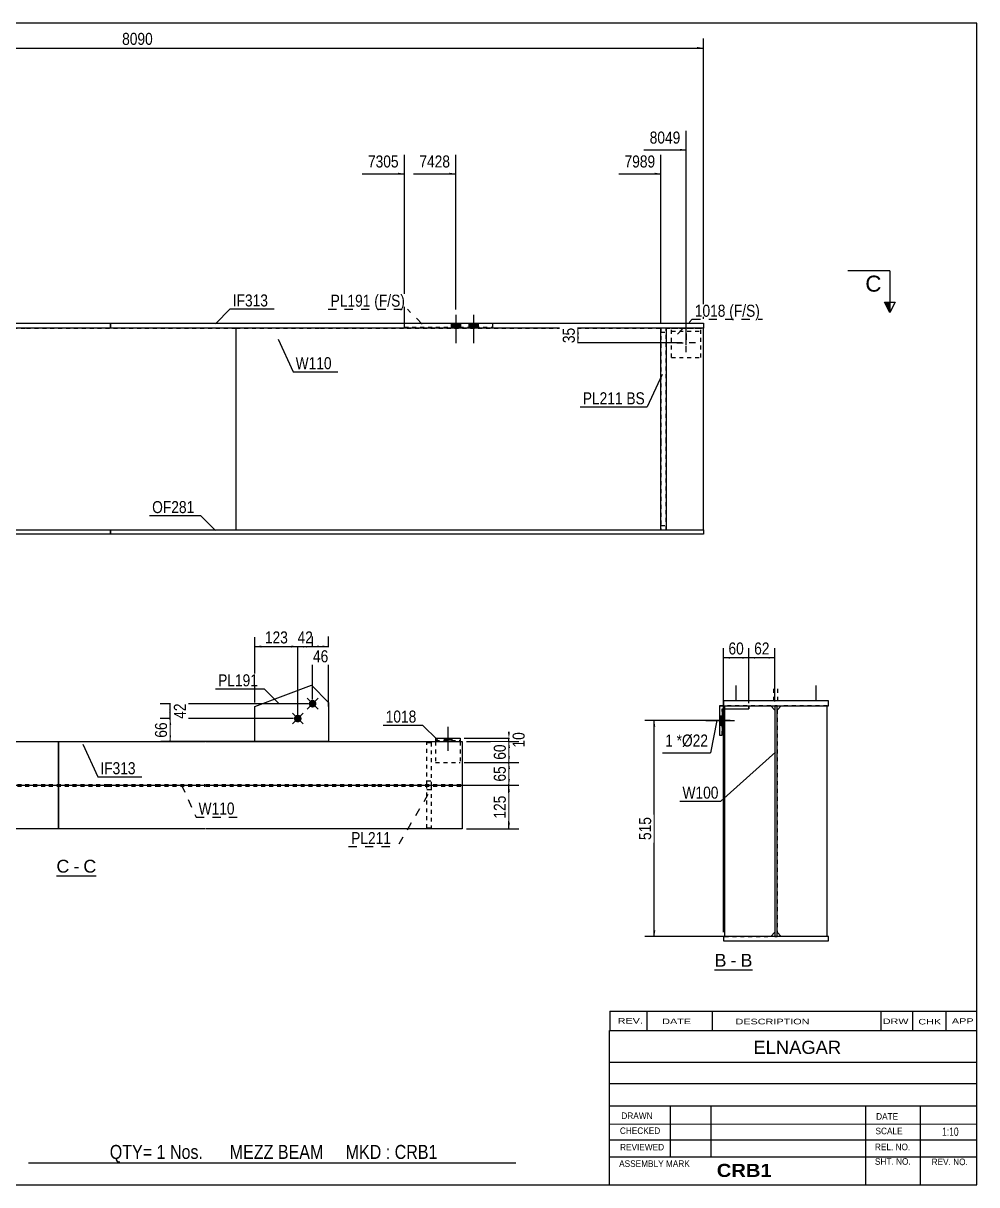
# Model space of a CAD drawing. Header units: millimetres. Extents: x 2 to 405, y 5 to 282.
# Drawn here: x 177.6 to 405, y 5 to 282 of the extents above; entities that cross this region are included whole.
import ezdxf

# ---------------------------------------------------------------- set-up
doc = ezdxf.new("R2010")
doc.units = ezdxf.units.MM
doc.linetypes.add('DXK_LINE_DOT1', pattern=[1.8814, 0.9407, -0.9407])
doc.linetypes.add('DXK_LINE_DOT2', pattern=[3.9198, 1.9599, -1.9599])
doc.styles.add('Arial', font='ARIAL.TTF', dxfattribs={"height": 0.2})
doc.styles.add('Arial Bold', font='ARIALBD.TTF', dxfattribs={"height": 0.2})
doc.styles.add('Arial Narrow', font='ARIALN.TTF', dxfattribs={"height": 0.2})

# ---------------------------------------------------------------- blocks, each defined once
blk = doc.blocks.new('Unknown-627315813-1210')
at = {"color": 5, "linetype": 'Continuous'}
for p, q in [((405, 282), (5, 282)), ((5, 282), (5, 5)), ((405, 5), (405, 282)), ((5, 5), (405, 5))]:
    blk.add_line(p, q, dxfattribs=at)
at = {"color": 174, "linetype": 'Continuous', "style": 'Arial'}
blk.add_text('Tekla structures', height=1.9102, rotation=90, dxfattribs=at).set_placement((4.5, 5.5))
blk = doc.blocks.new('Unknown-627315813-12 - 1727')
at = {"color": 7, "linetype": 'Continuous'}
blk.add_line((185.51, 78.69), (195.02, 78.69), dxfattribs=at)
at = {"color": 0, "linetype": 'Continuous'}
blk.add_wipeout([(188.59, 79.44), (188.59, 82.64), (185.51, 82.64), (185.51, 79.44)], dxfattribs=at)
blk.add_wipeout([(190.97, 79.44), (190.97, 82.64), (189.55, 82.64), (189.55, 79.44)], dxfattribs=at)
at = {"color": 96, "linetype": 'Continuous', "style": 'Arial'}
blk.add_text('C', height=3.06, dxfattribs=at).set_placement((185.51, 79.44))
at = {"color": 0, "linetype": 'Continuous'}
blk.add_wipeout([(195.02, 79.44), (195.02, 82.64), (191.93, 82.64), (191.93, 79.44)], dxfattribs=at)
at = {"color": 96, "linetype": 'Continuous', "style": 'Arial'}
for s, p in [('-', (189.55, 79.44)), ('C', (191.93, 79.44))]:
    blk.add_text(s, height=3.06, dxfattribs=at).set_placement(p)
blk = doc.blocks.new('Unknown-627315813-13 - 2035')
at = {"color": 7, "linetype": 'Continuous'}
blk.add_line((342.46, 56.26), (351.49, 56.26), dxfattribs=at)
at = {"color": 0, "linetype": 'Continuous'}
blk.add_wipeout([(345.3, 57.01), (345.3, 60.21), (342.46, 60.21), (342.46, 57.01)], dxfattribs=at)
blk.add_wipeout([(347.69, 57.01), (347.69, 60.21), (346.26, 60.21), (346.26, 57.01)], dxfattribs=at)
at = {"color": 96, "linetype": 'Continuous', "style": 'Arial'}
blk.add_text('B', height=3.06, dxfattribs=at).set_placement((342.46, 57.01))
at = {"color": 0, "linetype": 'Continuous'}
blk.add_wipeout([(351.49, 57.01), (351.49, 60.21), (348.65, 60.21), (348.65, 57.01)], dxfattribs=at)
at = {"color": 96, "linetype": 'Continuous', "style": 'Arial'}
for s, p in [('-', (346.26, 57.01)), ('B', (348.65, 57.01))]:
    blk.add_text(s, height=3.06, dxfattribs=at).set_placement(p)
blk = doc.blocks.new('Part-627315813-1432 - 1231')
at = {"color": 2, "linetype": 'Continuous'}
for p, q in [((69.88, 210.49), (178.3, 210.49)), ((69.88, 209.29), (69.88, 210.49)), ((178.3, 209.29), (69.88, 209.29)), ((178.4, 210.49), (198.4, 210.49)), ((198.4, 209.29), (178.4, 209.29)), ((198.4, 210.49), (198.4, 209.29))]:
    blk.add_line(p, q, dxfattribs=at)
blk = doc.blocks.new('Bolt-627315813-1254 - 1231')
at = {"linetype": 'Continuous'}
for points in [[(279.65, 209.49), (281.85, 209.49), (281.85, 210.49), (279.65, 210.49)], [(283.9, 209.49), (286.1, 209.49), (286.1, 210.49), (283.9, 210.49)]]:
    blk.add_hatch(color=3, dxfattribs=at).paths.add_polyline_path(points)
at = {"color": 3, "linetype": 'Continuous'}
for p, q in [((280.75, 212.49), (280.75, 205.69)), ((285, 212.49), (285, 205.69)), ((279.65, 210.49), (279.65, 209.49)), ((281.85, 210.49), (281.85, 209.49)), ((283.9, 210.49), (283.9, 209.49)), ((286.1, 210.49), (286.1, 209.49))]:
    blk.add_line(p, q, dxfattribs=at)
blk = doc.blocks.new('Part-627315813-1378 - 1231')
at = {"color": 7, "linetype": 'DXK_LINE_DOT1'}
for p, q in [((332.19, 202.29), (332.19, 209.29)), ((332.19, 209.29), (339.19, 209.29)), ((332.19, 208.59), (339.19, 208.59)), ((339.19, 202.29), (339.19, 209.29)), ((332.19, 202.29), (339.19, 202.29))]:
    blk.add_line(p, q, dxfattribs=at)
blk = doc.blocks.new('Bolt-627315813-1257 - 1231')
at = {"color": 3, "linetype": 'Continuous'}
for p, q in [((335.69, 207.99), (335.69, 206.52)), ((333.49, 205.79), (334.96, 205.79)), ((335.69, 203.59), (335.69, 205.06)), ((337.89, 205.79), (336.43, 205.79))]:
    blk.add_line(p, q, dxfattribs=at)
blk = doc.blocks.new('Part-627315813-1275 - 1231')
at = {"color": 2, "linetype": 'Continuous'}
for p, q in [((69.88, 182.29), (69.88, 209.29)), ((228.4, 182.29), (228.4, 209.29)), ((69.88, 161.19), (69.88, 182.19)), ((228.4, 161.19), (228.4, 182.19))]:
    blk.add_line(p, q, dxfattribs=at)
at = {"color": 7, "linetype": 'DXK_LINE_DOT1'}
for p, q in [((69.88, 209.29), (178.3, 209.29)), ((178.4, 209.29), (228.4, 209.29)), ((69.88, 161.19), (178.3, 161.19)), ((178.4, 161.19), (228.4, 161.19))]:
    blk.add_line(p, q, dxfattribs=at)
blk = doc.blocks.new('Part-627315813-1297 - 1231')
at = {"color": 7, "linetype": 'DXK_LINE_DOT1'}
for p, q in [((268.5, 209.49), (268.5, 210.49)), ((268.5, 210.49), (289.59, 210.49)), ((268.5, 209.49), (289.59, 209.49)), ((284.64, 210.49), (284.64, 209.49)), ((289.59, 209.49), (289.59, 210.49))]:
    blk.add_line(p, q, dxfattribs=at)
blk = doc.blocks.new('Part-627315813-1324 - 1231')
at = {"color": 7, "linetype": 'DXK_LINE_DOT1'}
for p, q in [((330.89, 209.29), (329.69, 209.29)), ((329.69, 209.29), (329.69, 182.29)), ((329.69, 208.29), (330.89, 208.29)), ((330.89, 182.29), (330.89, 209.29)), ((329.69, 182.19), (329.69, 161.19)), ((330.89, 161.19), (330.89, 182.19)), ((329.69, 162.19), (330.89, 162.19)), ((329.69, 161.19), (330.89, 161.19))]:
    blk.add_line(p, q, dxfattribs=at)
blk = doc.blocks.new('Part-627315813-1410 - 1231')
at = {"color": 2, "linetype": 'Continuous'}
for p, q in [((198.4, 209.29), (198.4, 210.49)), ((198.4, 210.49), (248.4, 210.49)), ((248.4, 209.29), (198.4, 209.29)), ((248.5, 210.49), (309.59, 210.49)), ((309.59, 209.29), (248.5, 209.29)), ((309.69, 210.49), (339.79, 210.49)), ((339.79, 209.29), (309.69, 209.29)), ((339.79, 210.49), (339.79, 209.29))]:
    blk.add_line(p, q, dxfattribs=at)
blk = doc.blocks.new('Part-627315813-1346 - 1231')
at = {"color": 2, "linetype": 'Continuous'}
for p, q in [((329.69, 182.29), (329.69, 209.29)), ((330.89, 209.29), (330.89, 182.29)), ((329.69, 161.19), (329.69, 182.19)), ((330.89, 182.19), (330.89, 161.19))]:
    blk.add_line(p, q, dxfattribs=at)
blk = doc.blocks.new('Part-627315813-1454 - 1231')
at = {"color": 2, "linetype": 'Continuous'}
for p, q in [((228.4, 182.29), (228.4, 209.29)), ((339.79, 182.29), (339.79, 209.29)), ((228.4, 161.19), (228.4, 182.19)), ((339.79, 161.19), (339.79, 182.19))]:
    blk.add_line(p, q, dxfattribs=at)
at = {"color": 7, "linetype": 'DXK_LINE_DOT1'}
for p, q in [((228.4, 209.29), (248.4, 209.29)), ((248.5, 209.29), (309.59, 209.29)), ((309.69, 209.29), (329.69, 209.29)), ((330.89, 209.29), (339.79, 209.29)), ((228.4, 161.19), (248.4, 161.19)), ((248.5, 161.19), (309.59, 161.19)), ((309.69, 161.19), (329.69, 161.19)), ((330.89, 161.19), (339.79, 161.19))]:
    blk.add_line(p, q, dxfattribs=at)
blk = doc.blocks.new('Part-627315813-1476 - 1231')
at = {"color": 2, "linetype": 'Continuous'}
for p, q in [((198.4, 160.19), (198.4, 161.19)), ((198.4, 161.19), (248.4, 161.19)), ((248.5, 161.19), (309.59, 161.19)), ((309.69, 161.19), (339.79, 161.19)), ((339.79, 161.19), (339.79, 160.19)), ((248.4, 160.19), (198.4, 160.19)), ((309.59, 160.19), (248.5, 160.19)), ((339.79, 160.19), (309.69, 160.19))]:
    blk.add_line(p, q, dxfattribs=at)
blk = doc.blocks.new('Part-627315813-1498 - 1231')
at = {"color": 2, "linetype": 'Continuous'}
for p, q in [((69.88, 160.19), (69.88, 161.19)), ((69.88, 161.19), (178.3, 161.19)), ((178.4, 161.19), (198.4, 161.19)), ((198.4, 161.19), (198.4, 160.19)), ((178.3, 160.19), (69.88, 160.19)), ((198.4, 160.19), (178.4, 160.19))]:
    blk.add_line(p, q, dxfattribs=at)
blk = doc.blocks.new('Bolt-627315813-1731 - 1727')
at = {"linetype": 'Continuous'}
for points in [[(247.25, 119.07, -1), (245.95, 120.37, -1)], [(243.72, 115.53, -1), (242.42, 116.83, -1)]]:
    blk.add_hatch(color=3, dxfattribs=at).paths.add_polyline_path(points)
at = {"color": 3, "linetype": 'Continuous'}
for p, q in [((247.9, 121.01), (245.31, 118.42)), ((245.31, 121.01), (247.9, 118.42)), ((244.36, 117.48), (241.77, 114.89)), ((241.77, 117.48), (244.36, 114.89))]:
    blk.add_line(p, q, dxfattribs=at)
blk = doc.blocks.new('Part-627315813-1743 - 1727')
at = {"color": 7, "linetype": 'DXK_LINE_DOT1'}
for p, q in [((209.42, 100.06), (209.42, 100.48)), ((209.42, 100.48), (221.09, 100.48)), ((209.42, 100.06), (221.09, 100.06)), ((221.19, 100.48), (262.1, 100.48)), ((221.19, 100.06), (262.1, 100.06)), ((262.2, 100.48), (282.28, 100.48)), ((262.2, 100.06), (282.28, 100.06)), ((282.28, 100.06), (282.28, 100.48))]:
    blk.add_line(p, q, dxfattribs=at)
blk = doc.blocks.new('Part-627315813-1748 - 1727')
at = {"color": 2, "linetype": 'Continuous'}
for p, q in [((95.42, 89.85), (95.42, 110.69)), ((95.42, 110.69), (121.72, 110.69)), ((121.82, 110.69), (174.22, 110.69)), ((174.32, 110.69), (185.99, 110.69)), ((185.99, 110.69), (185.99, 89.85)), ((121.72, 89.85), (95.42, 89.85)), ((174.22, 89.85), (121.82, 89.85)), ((185.99, 89.85), (174.32, 89.85))]:
    blk.add_line(p, q, dxfattribs=at)
blk = doc.blocks.new('Part-627315813-1753 - 1727')
at = {"color": 2, "linetype": 'Continuous'}
for p, q in [((185.99, 89.85), (185.99, 110.69)), ((185.99, 110.69), (197.66, 110.69)), ((197.76, 110.69), (221.09, 110.69)), ((221.19, 110.69), (262.1, 110.69)), ((262.2, 110.69), (282.28, 110.69)), ((282.28, 110.69), (282.28, 89.85)), ((197.66, 89.85), (185.99, 89.85)), ((221.09, 89.85), (197.76, 89.85)), ((262.1, 89.85), (221.19, 89.85)), ((282.28, 89.85), (262.2, 89.85))]:
    blk.add_line(p, q, dxfattribs=at)
blk = doc.blocks.new('Part-627315813-1785 - 1727')
at = {"color": 2, "linetype": 'Continuous'}
for p, q in [((275.95, 111.52), (275.95, 110.69)), ((275.95, 111.52), (281.78, 111.52)), ((281.78, 111.52), (281.78, 110.69))]:
    blk.add_line(p, q, dxfattribs=at)
at = {"color": 7, "linetype": 'DXK_LINE_DOT1'}
for p, q in [((275.95, 110.94), (281.78, 110.94)), ((275.95, 110.69), (275.95, 105.69)), ((281.78, 110.69), (281.78, 105.69)), ((275.95, 105.69), (281.78, 105.69))]:
    blk.add_line(p, q, dxfattribs=at)
blk = doc.blocks.new('Part-627315813-1817 - 1727')
at = {"color": 7, "linetype": 'DXK_LINE_DOT1'}
for p, q in [((273.87, 90.06), (273.87, 100.06)), ((274.87, 100.06), (274.87, 90.06)), ((273.87, 99.23), (274.87, 99.23)), ((274.87, 90.06), (273.87, 90.06))]:
    blk.add_line(p, q, dxfattribs=at)
blk = doc.blocks.new('Part-627315813-1818 - 1727')
at = {"color": 7, "linetype": 'DXK_LINE_DOT1'}
for p, q in [((273.87, 100.48), (273.87, 110.48)), ((273.87, 110.48), (274.87, 110.48)), ((274.87, 110.48), (274.87, 100.48)), ((273.87, 101.31), (274.87, 101.31))]:
    blk.add_line(p, q, dxfattribs=at)
blk = doc.blocks.new('Bolt-627315813-1878 - 1727')
at = {"linetype": 'Continuous'}
blk.add_hatch(color=3, dxfattribs=at).paths.add_polyline_path([(277.95, 110.94), (279.78, 110.94), (279.78, 111.52), (277.95, 111.52)])
at = {"color": 3, "linetype": 'Continuous'}
for p, q in [((278.87, 114.19), (278.87, 108.52)), ((277.95, 111.52), (277.95, 110.94)), ((279.78, 111.52), (279.78, 110.94))]:
    blk.add_line(p, q, dxfattribs=at)
blk = doc.blocks.new('Part-627315813-1884 - 1727')
at = {"color": 7, "linetype": 'DXK_LINE_DOT1'}
for p, q in [((95.42, 100.06), (95.42, 100.48)), ((95.42, 100.48), (102.81, 100.48)), ((95.42, 100.06), (102.81, 100.06)), ((103.81, 100.48), (121.72, 100.48)), ((103.81, 100.06), (121.72, 100.06)), ((121.82, 100.48), (174.22, 100.48)), ((121.82, 100.06), (174.22, 100.06)), ((174.32, 100.48), (197.66, 100.48)), ((174.32, 100.06), (197.66, 100.06)), ((197.76, 100.48), (209.42, 100.48)), ((197.76, 100.06), (209.42, 100.06))]:
    blk.add_line(p, q, dxfattribs=at)
blk = doc.blocks.new('Part-627315813-1889 - 1727')
at = {"color": 2, "linetype": 'Continuous'}
for p, q in [((232.86, 119.02), (246.31, 124.14)), ((246.31, 124.14), (250.43, 120.01)), ((250.43, 120.01), (250.43, 110.69)), ((232.86, 110.69), (232.86, 119.02)), ((250.43, 110.69), (232.86, 110.69))]:
    blk.add_line(p, q, dxfattribs=at)
blk = doc.blocks.new('Bolt-627315813-2040 - 2035')
at = {"linetype": 'Continuous'}
blk.add_hatch(color=3, dxfattribs=at).paths.add_polyline_path([(344.31, 114.61), (344.31, 116.81), (343.61, 116.81), (343.61, 114.61)])
at = {"color": 3, "linetype": 'Continuous'}
for p, q in [((343.61, 116.81), (344.31, 116.81)), ((340.41, 115.71), (347.21, 115.71)), ((343.61, 114.61), (344.31, 114.61))]:
    blk.add_line(p, q, dxfattribs=at)
blk = doc.blocks.new('Part-627315813-2050 - 2035')
at = {"color": 7, "linetype": 'DXK_LINE_DOT1'}
for p, q in [((343.61, 119.21), (343.61, 112.21)), ((344.61, 119.21), (343.61, 119.21)), ((350.61, 118.51), (350.61, 119.21)), ((344.31, 112.21), (344.31, 118.51)), ((344.31, 118.51), (350.61, 118.51)), ((343.61, 112.21), (344.31, 112.21))]:
    blk.add_line(p, q, dxfattribs=at)
blk = doc.blocks.new('Part-627315813-2043 - 2035')
at = {"color": 2, "linetype": 'Continuous'}
for p, q in [((347.61, 120.41), (347.61, 124.04)), ((366.61, 124.04), (366.61, 120.41))]:
    blk.add_line(p, q, dxfattribs=at)
at = {"color": 7, "linetype": 'DXK_LINE_DOT1'}
for p, q in [((356.64, 120.41), (356.64, 124.04)), ((357.58, 120.41), (357.58, 124.04)), ((366.61, 120.41), (347.61, 120.41))]:
    blk.add_line(p, q, dxfattribs=at)
blk = doc.blocks.new('Part-627315813-2049 - 2035')
at = {"color": 2, "linetype": 'Continuous'}
for p, q in [((343.61, 119.21), (343.61, 112.21)), ((343.61, 119.21), (344.61, 119.21)), ((350.61, 119.21), (350.61, 118.51)), ((344.31, 118.51), (344.31, 112.21)), ((344.31, 118.51), (350.61, 118.51)), ((343.61, 112.21), (344.31, 112.21))]:
    blk.add_line(p, q, dxfattribs=at)
at = {"color": 7, "linetype": 'DXK_LINE_DOT1'}
blk.add_line((344.61, 119.21), (350.61, 119.21), dxfattribs=at)
blk = doc.blocks.new('Part-627315813-2044 - 2035')
at = {"color": 2, "linetype": 'Continuous'}
for p, q in [((344.61, 64.21), (344.61, 63.21)), ((369.61, 64.21), (344.61, 64.21)), ((369.61, 63.21), (369.61, 64.21)), ((344.61, 63.21), (369.61, 63.21))]:
    blk.add_line(p, q, dxfattribs=at)
blk = doc.blocks.new('Part-627315813-2047 - 2035')
at = {"color": 2, "linetype": 'Continuous'}
for p, q in [((344.61, 120.41), (344.61, 119.21)), ((369.61, 120.41), (344.61, 120.41)), ((344.61, 119.21), (369.61, 119.21)), ((369.61, 119.21), (369.61, 120.41))]:
    blk.add_line(p, q, dxfattribs=at)
blk = doc.blocks.new('Part-627315813-2052 - 2035')
at = {"color": 7, "linetype": 'DXK_LINE_DOT1'}
for p, q in [((355.86, 119.21), (344.86, 119.21)), ((344.86, 119.21), (344.86, 118.51)), ((356.86, 118.21), (356.86, 65.21)), ((344.86, 64.21), (355.86, 64.21))]:
    blk.add_line(p, q, dxfattribs=at)
at = {"color": 2, "linetype": 'Continuous'}
for p, q in [((356.86, 118.21), (355.86, 119.21)), ((344.86, 118.51), (344.86, 64.21)), ((356.86, 65.21), (355.86, 64.21))]:
    blk.add_line(p, q, dxfattribs=at)
blk = doc.blocks.new('Part-627315813-2053 - 2035')
at = {"color": 2, "linetype": 'Continuous'}
for p, q in [((358.36, 119.21), (357.36, 118.21)), ((369.36, 64.21), (369.36, 119.21)), ((358.36, 64.21), (357.36, 65.21))]:
    blk.add_line(p, q, dxfattribs=at)
at = {"color": 7, "linetype": 'DXK_LINE_DOT1'}
for p, q in [((369.36, 119.21), (358.36, 119.21)), ((357.36, 118.21), (357.36, 65.21)), ((369.36, 64.21), (358.36, 64.21))]:
    blk.add_line(p, q, dxfattribs=at)
blk = doc.blocks.new('Part-627315813-2062 - 2035')
at = {"color": 2, "linetype": 'Continuous'}
for p, q in [((357.36, 119.21), (356.86, 119.21)), ((356.86, 119.21), (356.86, 64.21)), ((357.36, 64.21), (357.36, 119.21)), ((356.86, 64.21), (357.36, 64.21))]:
    blk.add_line(p, q, dxfattribs=at)
blk = doc.blocks.new('Bolt-627315813-2063 - 2035')
at = {"linetype": 'Continuous'}
blk.add_hatch(color=3, dxfattribs=at).paths.add_polyline_path([(343.61, 116.81), (343.61, 114.61), (344.31, 114.61), (344.31, 116.81)])
at = {"color": 3, "linetype": 'Continuous'}
for p, q in [((343.61, 116.81), (344.31, 116.81)), ((340.41, 115.71), (347.21, 115.71)), ((343.61, 114.61), (344.31, 114.61))]:
    blk.add_line(p, q, dxfattribs=at)
blk = doc.blocks.new('StraightDimension-627315813-1532 - 1231')
at = {"linetype": 'Continuous'}
for points in [[(71.38, 275.84), (69.88, 276.09), (71.38, 276.34)], [(338.29, 276.34), (339.79, 276.09), (338.29, 275.84)]]:
    blk.add_hatch(color=7, dxfattribs=at).paths.add_polyline_path(points)
at = {"color": 7, "linetype": 'Continuous'}
for p, q in [((69.88, 211.49), (69.88, 278.34)), ((339.79, 211.49), (339.79, 278.34)), ((69.88, 276.09), (339.79, 276.09))]:
    blk.add_line(p, q, dxfattribs=at)
at = {"color": 0}
blk.add_wipeout([(209.09, 276.24), (209.09, 280.44), (200.58, 280.44), (200.58, 276.24)], dxfattribs=at)
at = {"color": 3, "style": 'Arial Narrow'}
blk.add_text('8090', height=2.863, dxfattribs=at).set_placement((201.18, 276.84))
blk = doc.blocks.new('StraightDimension-627315813-3998 - 1231')
at = {"linetype": 'Continuous'}
blk.add_hatch(color=7, dxfattribs=at).paths.add_polyline_path([(267, 246.35), (268.5, 246.1), (267, 245.85)])
at = {"color": 7, "linetype": 'Continuous'}
for p, q in [((268.5, 210.49), (268.5, 250.6)), ((258.44, 246.1), (268.5, 246.1))]:
    blk.add_line(p, q, dxfattribs=at)
at = {"color": 0}
blk.add_wipeout([(267.73, 247), (267.73, 251.2), (259.21, 251.2), (259.21, 247)], dxfattribs=at)
at = {"color": 3, "style": 'Arial Narrow'}
blk.add_text('7305', height=2.863, dxfattribs=at).set_placement((259.81, 247.6))
blk = doc.blocks.new('StraightDimension-627315813-4536 - 1231')
at = {"linetype": 'Continuous'}
for points in [[(309.63, 207.79), (309.88, 209.29), (310.13, 207.79)], [(310.13, 207.29), (309.88, 205.79), (309.63, 207.29)]]:
    blk.add_hatch(color=7, dxfattribs=at).paths.add_polyline_path(points)
at = {"color": 7, "linetype": 'Continuous'}
for p, q in [((326.73, 209.29), (307.63, 209.29)), ((309.88, 205.79), (309.88, 209.29)), ((334.69, 205.79), (307.63, 205.79))]:
    blk.add_line(p, q, dxfattribs=at)
at = {"color": 0}
blk.add_wipeout([(309.73, 209.97), (305.53, 209.97), (305.53, 205.11), (309.73, 205.11)], dxfattribs=at)
at = {"color": 3, "style": 'Arial Narrow'}
blk.add_text('35', height=2.863, rotation=90.0002, dxfattribs=at).set_placement((309.13, 205.71))
blk = doc.blocks.new('StraightDimension-627315813-3995 - 1231')
at = {"linetype": 'Continuous'}
blk.add_hatch(color=7, dxfattribs=at).paths.add_polyline_path([(334.19, 252.05), (335.69, 251.8), (334.19, 251.55)])
at = {"color": 7, "linetype": 'Continuous'}
for p, q in [((335.69, 205.32), (335.69, 256.3)), ((325.63, 251.8), (335.69, 251.8))]:
    blk.add_line(p, q, dxfattribs=at)
at = {"color": 0}
blk.add_wipeout([(334.92, 252.7), (334.92, 256.9), (326.4, 256.9), (326.4, 252.7)], dxfattribs=at)
at = {"color": 3, "style": 'Arial Narrow'}
blk.add_text('8049', height=2.863, dxfattribs=at).set_placement((327, 253.3))
blk = doc.blocks.new('StraightDimension-627315813-3996 - 1231')
at = {"linetype": 'Continuous'}
blk.add_hatch(color=7, dxfattribs=at).paths.add_polyline_path([(328.19, 246.35), (329.69, 246.1), (328.19, 245.85)])
at = {"color": 7, "linetype": 'Continuous'}
for p, q in [((329.69, 210.29), (329.69, 250.6)), ((319.63, 246.1), (329.69, 246.1))]:
    blk.add_line(p, q, dxfattribs=at)
at = {"color": 0}
blk.add_wipeout([(328.92, 247), (328.92, 251.2), (320.4, 251.2), (320.4, 247)], dxfattribs=at)
at = {"color": 3, "style": 'Arial Narrow'}
blk.add_text('7989', height=2.863, dxfattribs=at).set_placement((321, 247.6))
blk = doc.blocks.new('StraightDimension-627315813-3997 - 1231')
at = {"linetype": 'Continuous'}
blk.add_hatch(color=7, dxfattribs=at).paths.add_polyline_path([(279.25, 246.35), (280.75, 246.1), (279.25, 245.85)])
at = {"color": 7, "linetype": 'Continuous'}
for p, q in [((280.75, 213.74), (280.75, 250.6)), ((270.69, 246.1), (280.75, 246.1))]:
    blk.add_line(p, q, dxfattribs=at)
at = {"color": 0}
blk.add_wipeout([(279.98, 247), (279.98, 251.2), (271.47, 251.2), (271.47, 247)], dxfattribs=at)
at = {"color": 3, "style": 'Arial Narrow'}
blk.add_text('7428', height=2.863, dxfattribs=at).set_placement((272.07, 247.6))
blk = doc.blocks.new('StraightDimension-627315813-4582 - 1727')
at = {"linetype": 'Continuous'}
for points in [[(293.67, 113.02), (293.42, 111.52), (293.17, 113.02)], [(293.17, 109.19), (293.42, 110.69), (293.67, 109.19)]]:
    blk.add_hatch(color=7, dxfattribs=at).paths.add_polyline_path(points)
at = {"color": 7, "linetype": 'Continuous'}
for p, q in [((282.78, 111.52), (295.67, 111.52)), ((293.42, 110.69), (293.42, 111.52)), ((283.28, 110.69), (295.67, 110.69))]:
    blk.add_line(p, q, dxfattribs=at)
at = {"color": 0}
blk.add_wipeout([(297.77, 113.53), (293.57, 113.53), (293.57, 108.67), (297.77, 108.67)], dxfattribs=at)
at = {"color": 3, "style": 'Arial Narrow'}
blk.add_text('10', height=2.863, rotation=90.0002, dxfattribs=at).set_placement((297.17, 109.27))
blk = doc.blocks.new('StraightDimension-627315813-1949 - 1727')
at = {"linetype": 'Continuous'}
for points in [[(212.38, 114.68), (212.63, 116.18), (212.88, 114.68)], [(212.88, 112.19), (212.63, 110.69), (212.38, 112.19)]]:
    blk.add_hatch(color=7, dxfattribs=at).paths.add_polyline_path(points)
at = {"color": 7, "linetype": 'Continuous'}
for p, q in [((242.07, 116.18), (210.38, 116.18)), ((212.63, 110.69), (212.63, 116.18)), ((233.76, 110.69), (210.38, 110.69))]:
    blk.add_line(p, q, dxfattribs=at)
at = {"color": 0}
blk.add_wipeout([(212.48, 115.86), (208.28, 115.86), (208.28, 111.01), (212.48, 111.01)], dxfattribs=at)
at = {"color": 3, "style": 'Arial Narrow'}
blk.add_text('66', height=2.863, rotation=90.0002, dxfattribs=at).set_placement((211.88, 111.61))
blk = doc.blocks.new('StraightDimension-627315813-1937 - 1727')
at = {"linetype": 'Continuous'}
for points in [[(234.36, 133.1), (232.86, 133.35), (234.36, 133.6)], [(241.57, 133.6), (243.07, 133.35), (241.57, 133.1)]]:
    blk.add_hatch(color=7, dxfattribs=at).paths.add_polyline_path(points)
at = {"color": 7, "linetype": 'Continuous'}
for p, q in [((232.86, 120.02), (232.86, 135.6)), ((232.86, 133.35), (243.07, 133.35)), ((243.07, 117.18), (243.07, 135.6))]:
    blk.add_line(p, q, dxfattribs=at)
at = {"color": 0}
blk.add_wipeout([(241.3, 133.5), (241.3, 137.7), (234.62, 137.7), (234.62, 133.5)], dxfattribs=at)
at = {"color": 3, "style": 'Arial Narrow'}
blk.add_text('123', height=2.863, dxfattribs=at).set_placement((235.22, 134.1))
blk = doc.blocks.new('StraightDimension-627315813-1917 - 1727')
at = {"linetype": 'Continuous'}
for points in [[(244.57, 133.1), (243.07, 133.35), (244.57, 133.6)], [(245.1, 133.6), (246.6, 133.35), (245.1, 133.1)]]:
    blk.add_hatch(color=7, dxfattribs=at).paths.add_polyline_path(points)
at = {"color": 7, "linetype": 'Continuous'}
for p, q in [((243.07, 117.18), (243.07, 135.6)), ((243.07, 133.35), (246.6, 133.35)), ((246.6, 120.72), (246.6, 135.6))]:
    blk.add_line(p, q, dxfattribs=at)
at = {"color": 0}
blk.add_wipeout([(247.26, 133.5), (247.26, 137.7), (242.41, 137.7), (242.41, 133.5)], dxfattribs=at)
at = {"color": 3, "style": 'Arial Narrow'}
blk.add_text('42', height=2.863, dxfattribs=at).set_placement((243.01, 134.1))
blk = doc.blocks.new('StraightDimension-627315813-1927 - 1727')
at = {"linetype": 'Continuous'}
for points in [[(248.1, 133.1), (246.6, 133.35), (248.1, 133.6)], [(248.93, 133.6), (250.43, 133.35), (248.93, 133.1)]]:
    blk.add_hatch(color=7, dxfattribs=at).paths.add_polyline_path(points)
at = {"color": 7, "linetype": 'Continuous'}
for p, q in [((246.6, 120.72), (246.6, 135.75)), ((250.43, 119.05), (250.43, 135.75)), ((246.6, 133.35), (250.43, 133.35))]:
    blk.add_line(p, q, dxfattribs=at)
at = {"color": 0}
blk.add_wipeout([(250.95, 129), (250.95, 133.2), (246.09, 133.2), (246.09, 129)], dxfattribs=at)
at = {"color": 3, "style": 'Arial Narrow'}
blk.add_text('46', height=2.863, dxfattribs=at).set_placement((246.69, 129.6))
blk = doc.blocks.new('StraightDimension-627315813-1959 - 1727')
at = {"linetype": 'Continuous'}
for points in [[(212.38, 118.22), (212.63, 119.72), (212.88, 118.22)], [(212.88, 117.68), (212.63, 116.18), (212.38, 117.68)]]:
    blk.add_hatch(color=7, dxfattribs=at).paths.add_polyline_path(points)
at = {"color": 7, "linetype": 'Continuous'}
for p, q in [((245.6, 119.72), (210.23, 119.72)), ((212.63, 116.18), (212.63, 119.72)), ((242.07, 116.18), (210.23, 116.18))]:
    blk.add_line(p, q, dxfattribs=at)
at = {"color": 0}
blk.add_wipeout([(216.98, 120.38), (212.78, 120.38), (212.78, 115.52), (216.98, 115.52)], dxfattribs=at)
at = {"color": 3, "style": 'Arial Narrow'}
blk.add_text('42', height=2.863, rotation=90.0002, dxfattribs=at).set_placement((216.38, 116.12))
blk = doc.blocks.new('StraightDimension-627315813-4583 - 1727')
at = {"linetype": 'Continuous'}
for points in [[(293.17, 109.19), (293.42, 110.69), (293.67, 109.19)], [(293.67, 107.19), (293.42, 105.69), (293.17, 107.19)]]:
    blk.add_hatch(color=7, dxfattribs=at).paths.add_polyline_path(points)
at = {"color": 7, "linetype": 'Continuous'}
for p, q in [((283.28, 110.69), (295.82, 110.69)), ((293.42, 105.69), (293.42, 110.69)), ((282.78, 105.69), (295.82, 105.69))]:
    blk.add_line(p, q, dxfattribs=at)
at = {"color": 0}
blk.add_wipeout([(293.27, 110.61), (289.07, 110.61), (289.07, 105.76), (293.27, 105.76)], dxfattribs=at)
at = {"color": 3, "style": 'Arial Narrow'}
blk.add_text('60', height=2.863, rotation=90.0002, dxfattribs=at).set_placement((292.67, 106.36))
blk = doc.blocks.new('StraightDimension-627315813-4584 - 1727')
at = {"linetype": 'Continuous'}
for points in [[(293.17, 104.19), (293.42, 105.69), (293.67, 104.19)], [(293.67, 101.77), (293.42, 100.27), (293.17, 101.77)]]:
    blk.add_hatch(color=7, dxfattribs=at).paths.add_polyline_path(points)
at = {"color": 7, "linetype": 'Continuous'}
for p, q in [((282.78, 105.69), (295.82, 105.69)), ((293.42, 100.27), (293.42, 105.69)), ((135.71, 100.27), (295.82, 100.27))]:
    blk.add_line(p, q, dxfattribs=at)
at = {"color": 0}
blk.add_wipeout([(293.27, 105.4), (289.07, 105.4), (289.07, 100.55), (293.27, 100.55)], dxfattribs=at)
at = {"color": 3, "style": 'Arial Narrow'}
blk.add_text('65', height=2.863, rotation=90.0002, dxfattribs=at).set_placement((292.67, 101.15))
blk = doc.blocks.new('StraightDimension-627315813-4585 - 1727')
at = {"linetype": 'Continuous'}
for points in [[(293.17, 98.77), (293.42, 100.27), (293.67, 98.77)], [(293.67, 91.35), (293.42, 89.85), (293.17, 91.35)]]:
    blk.add_hatch(color=7, dxfattribs=at).paths.add_polyline_path(points)
at = {"color": 7, "linetype": 'Continuous'}
for p, q in [((135.71, 100.27), (295.82, 100.27)), ((293.42, 89.85), (293.42, 100.27)), ((283.28, 89.85), (295.82, 89.85))]:
    blk.add_line(p, q, dxfattribs=at)
at = {"color": 0}
blk.add_wipeout([(293.27, 98.4), (289.07, 98.4), (289.07, 91.72), (293.27, 91.72)], dxfattribs=at)
at = {"color": 3, "style": 'Arial Narrow'}
blk.add_text('125', height=2.863, rotation=90.0002, dxfattribs=at).set_placement((292.67, 92.32))
blk = doc.blocks.new('StraightDimension-627315813-2065 - 2035')
at = {"linetype": 'Continuous'}
for points in [[(352.11, 130.46), (350.61, 130.71), (352.11, 130.96)], [(355.36, 130.96), (356.86, 130.71), (355.36, 130.46)]]:
    blk.add_hatch(color=7, dxfattribs=at).paths.add_polyline_path(points)
at = {"color": 7, "linetype": 'Continuous'}
for p, q in [((350.61, 119.86), (350.61, 132.96)), ((350.61, 130.71), (356.86, 130.71)), ((356.86, 120.21), (356.86, 132.96))]:
    blk.add_line(p, q, dxfattribs=at)
at = {"color": 0}
blk.add_wipeout([(356.17, 130.86), (356.17, 135.06), (351.31, 135.06), (351.31, 130.86)], dxfattribs=at)
at = {"color": 3, "style": 'Arial Narrow'}
blk.add_text('62', height=2.863, dxfattribs=at).set_placement((351.91, 131.46))
blk = doc.blocks.new('StraightDimension-627315813-2074 - 2035')
at = {"linetype": 'Continuous'}
for points in [[(346.11, 130.46), (344.61, 130.71), (346.11, 130.96)], [(349.11, 130.96), (350.61, 130.71), (349.11, 130.46)]]:
    blk.add_hatch(color=7, dxfattribs=at).paths.add_polyline_path(points)
at = {"color": 7, "linetype": 'Continuous'}
for p, q in [((344.61, 65.21), (344.61, 132.96)), ((344.61, 130.71), (350.61, 130.71)), ((350.61, 119.86), (350.61, 132.96))]:
    blk.add_line(p, q, dxfattribs=at)
at = {"color": 0}
blk.add_wipeout([(350.04, 130.86), (350.04, 135.06), (345.18, 135.06), (345.18, 130.86)], dxfattribs=at)
at = {"color": 3, "style": 'Arial Narrow'}
blk.add_text('60', height=2.863, dxfattribs=at).set_placement((345.78, 131.46))
blk = doc.blocks.new('StraightDimension-627315813-2090 - 2035')
at = {"linetype": 'Continuous'}
for points in [[(327.84, 114.21), (328.09, 115.71), (328.34, 114.21)], [(328.34, 65.71), (328.09, 64.21), (327.84, 65.71)]]:
    blk.add_hatch(color=7, dxfattribs=at).paths.add_polyline_path(points)
at = {"color": 7, "linetype": 'Continuous'}
for p, q in [((346.21, 115.71), (325.84, 115.71)), ((328.09, 64.21), (328.09, 115.71)), ((349.86, 64.21), (325.84, 64.21))]:
    blk.add_line(p, q, dxfattribs=at)
at = {"color": 0}
blk.add_wipeout([(327.94, 93.3), (323.74, 93.3), (323.74, 86.61), (327.94, 86.61)], dxfattribs=at)
at = {"color": 3, "style": 'Arial Narrow'}
blk.add_text('515', height=2.863, rotation=90.0002, dxfattribs=at).set_placement((327.34, 87.21))
blk = doc.blocks.new('CBS_CALLOFF-627315813-4639')
at = {"color": 7, "linetype": 'Continuous'}
blk.add_line((178.88, 10.27), (295.11, 10.25), dxfattribs=at)
at = {"color": 3, "linetype": 'Continuous', "style": 'Arial Narrow'}
blk.add_text('QTY= 1 Nos.      MEZZ BEAM     MKD : CRB1', height=3.3405, dxfattribs=at).set_placement((198.23, 11.16))
blk = doc.blocks.new('CBS_NAME_BLOG-627315813-4640')
at = {"color": 7, "linetype": 'Continuous'}
for p, q in [((317.41, 41.75), (404.93, 41.75)), ((317.41, 5.04), (317.41, 41.75)), ((317.41, 34.21), (404.93, 34.21)), ((317.48, 29.16), (405, 29.16)), ((317.41, 23.79), (404.93, 23.79)), ((331.93, 11.68), (331.93, 23.78)), ((341.62, 11.71), (341.62, 23.78)), ((378.53, 5.04), (378.53, 23.77)), ((391.58, 5.04), (391.58, 23.78)), ((317.42, 19.49), (405, 19.51)), ((317.41, 15.74), (404.93, 15.74)), ((317.41, 11.7), (404.93, 11.7)), ((317.41, 5), (405, 5))]:
    blk.add_line(p, q, dxfattribs=at)
at = {"color": 3, "linetype": 'Continuous', "style": 'Arial'}
blk.add_text('ELNAGAR', height=3.133, dxfattribs=at).set_placement((351.73, 36.22))
at = {"color": 3, "linetype": 'Continuous'}
for s, height, style, width, p in [('DRAWN', 1.566, 'Arial', 0.9, (320.24, 20.68)), ('DATE', 1.566, 'Arial', 0.9, (381, 20.52)), ('CHECKED', 1.566, 'Arial', 0.9, (319.89, 17.11)), ('SCALE', 1.566, 'Arial', 0.9, (380.85, 17.04)), ('1:10', 1.957, 'Arial Narrow', 0.9, (396.74, 16.68)), ('REVIEWED', 1.566, 'Arial', 0.9, (319.93, 13.19)), ('REL. NO.', 1.566, 'Arial', 0.9, (380.71, 13.24)), ('SHT. NO.', 1.566, 'Arial', 0.9, (380.71, 9.77)), ('REV. NO.', 1.566, 'Arial', 0.9, (394.23, 9.68)), ('ASSEMBLY MARK', 1.5663, 'Arial', 0.9, (319.71, 9.26)), ('CRB1', 3.131, 'Arial Bold', 1.1, (342.99, 6.86))]:
    blk.add_text(s, height=height, dxfattribs=dict(at, style=style, width=width)).set_placement(p)
blk = doc.blocks.new('CBS_REVISION-627315813-4641')
at = {"color": 7, "linetype": 'Continuous'}
for p, q in [((317.49, 46.38), (404.99, 46.38)), ((317.49, 46.38), (317.49, 41.75)), ((326.29, 46.38), (326.29, 41.75)), ((341.88, 46.38), (341.88, 41.81)), ((382.14, 46.38), (382.14, 41.75)), ((389.68, 46.38), (389.68, 41.75)), ((397.63, 46.38), (397.63, 41.75)), ((317.49, 41.75), (404.99, 41.75))]:
    blk.add_line(p, q, dxfattribs=at)
at = {"color": 7, "style": 'Arial Narrow', "width": 1.7}
for s, height, p in [('REV.', 1.326, (319.35, 43.43)), ('DATE', 1.326, (329.98, 43.31)), ('DESCRIPTION', 1.3257, (347.46, 43.26)), ('DRW', 1.326, (382.57, 43.32)), ('CHK', 1.326, (391.06, 43.23)), ('APP', 1.326, (399.06, 43.38))]:
    blk.add_text(s, height=height, dxfattribs=at).set_placement(p)
blk = doc.blocks.new('Mark-627315813-1374 - 1231')
at = {"color": 0}
blk.add_wipeout([(345.07, 212), (345.07, 215), (337.76, 215), (337.76, 212)], dxfattribs=at)
blk.add_wipeout([(345.07, 212), (345.07, 215), (337.76, 215), (337.76, 212)], dxfattribs=at)
at = {"color": 7, "linetype": 'DXK_LINE_DOT2'}
blk.add_line((333.62, 207.86), (337.16, 211.4), dxfattribs=at)
at = {"color": 0}
blk.add_wipeout([(353.27, 212), (353.27, 215), (345.97, 215), (345.97, 212)], dxfattribs=at)
blk.add_wipeout([(353.27, 212), (353.27, 215), (345.97, 215), (345.97, 212)], dxfattribs=at)
at = {"color": 7, "linetype": 'DXK_LINE_DOT2'}
blk.add_line((337.16, 211.4), (353.87, 211.4), dxfattribs=at)
at = {"color": 3, "style": 'Arial Narrow'}
for s, p in [('1018', (337.76, 212)), ('(F/', (345.97, 212)), ('S)', (349.98, 212))]:
    blk.add_text(s, height=2.863, dxfattribs=at).set_placement(p)
blk = doc.blocks.new('Mark-627315813-1293 - 1231')
at = {"color": 0}
blk.add_wipeout([(260.41, 214.4), (260.41, 217.4), (250.91, 217.4), (250.91, 214.4)], dxfattribs=at)
blk.add_wipeout([(260.41, 214.4), (260.41, 217.4), (250.91, 217.4), (250.91, 214.4)], dxfattribs=at)
blk.add_wipeout([(268.61, 214.4), (268.61, 217.4), (261.31, 217.4), (261.31, 214.4)], dxfattribs=at)
blk.add_wipeout([(268.61, 214.4), (268.61, 217.4), (261.31, 217.4), (261.31, 214.4)], dxfattribs=at)
at = {"color": 7, "linetype": 'DXK_LINE_DOT2'}
for p in [(250.31, 213.8), (272.75, 210.26)]:
    blk.add_line(p, (269.21, 213.8), dxfattribs=at)
at = {"color": 3, "style": 'Arial Narrow'}
for s, p in [('PL191', (250.91, 214.4)), ('(F/', (261.31, 214.4)), ('S)', (265.33, 214.4))]:
    blk.add_text(s, height=2.863, dxfattribs=at).set_placement(p)
blk = doc.blocks.new('Mark-627315813-1406 - 1231')
at = {"color": 0}
blk.add_wipeout([(235.97, 214.46), (235.97, 217.46), (227.56, 217.46), (227.56, 214.46)], dxfattribs=at)
blk.add_wipeout([(235.97, 214.46), (235.97, 217.46), (227.56, 217.46), (227.56, 214.46)], dxfattribs=at)
at = {"color": 7, "linetype": 'Continuous'}
for p, q in [((223.42, 210.33), (226.96, 213.86)), ((226.96, 213.86), (237.47, 213.86))]:
    blk.add_line(p, q, dxfattribs=at)
at = {"color": 3, "style": 'Arial Narrow'}
blk.add_text('IF313', height=2.863, dxfattribs=at).set_placement((227.56, 214.46))
blk = doc.blocks.new('Mark-627315813-1450 - 1231')
at = {"color": 0}
blk.add_wipeout([(251.15, 199.5), (251.15, 202.5), (242.56, 202.5), (242.56, 199.5)], dxfattribs=at)
blk.add_wipeout([(251.15, 199.5), (251.15, 202.5), (242.56, 202.5), (242.56, 199.5)], dxfattribs=at)
at = {"color": 7, "linetype": 'Continuous'}
for p, q in [((238.42, 206.63), (241.96, 198.9)), ((241.96, 198.9), (252.65, 198.9))]:
    blk.add_line(p, q, dxfattribs=at)
at = {"color": 3, "style": 'Arial Narrow'}
blk.add_text('W110', height=2.863, dxfattribs=at).set_placement((242.56, 199.5))
blk = doc.blocks.new('Mark-627315813-1472 - 1231')
at = {"color": 7, "linetype": 'Continuous'}
blk.add_line((223.42, 161.05), (219.89, 164.58), dxfattribs=at)
at = {"color": 0}
blk.add_wipeout([(218.39, 165.18), (218.39, 168.18), (208.34, 168.18), (208.34, 165.18)], dxfattribs=at)
blk.add_wipeout([(218.39, 165.18), (218.39, 168.18), (208.34, 168.18), (208.34, 165.18)], dxfattribs=at)
at = {"color": 7, "linetype": 'Continuous'}
blk.add_line((207.74, 164.58), (219.89, 164.58), dxfattribs=at)
at = {"color": 3, "style": 'Arial Narrow'}
blk.add_text('OF281', height=2.863, dxfattribs=at).set_placement((208.34, 165.18))
blk = doc.blocks.new('SectionMark-627315813-1694 - 1231')
at = {"linetype": 'Continuous'}
for points in [[(45.1, 215.49), (46.35, 215.49), (45.1, 212.99)], [(383.02, 215.49), (384.27, 215.49), (384.27, 212.99)]]:
    blk.add_hatch(color=30, dxfattribs=at).paths.add_polyline_path(points)
at = {"color": 30, "linetype": 'Continuous'}
for p, q in [((45.1, 222.99), (45.1, 212.99)), ((384.27, 222.99), (384.27, 212.99)), ((45.1, 212.99), (43.85, 215.49)), ((46.35, 215.49), (43.85, 215.49)), ((45.1, 212.99), (46.35, 215.49)), ((383.02, 215.49), (385.52, 215.49)), ((384.27, 212.99), (383.02, 215.49)), ((385.52, 215.49), (384.27, 212.99))]:
    blk.add_line(p, q, dxfattribs=at)
at = {"color": 0, "linetype": 'Continuous'}
for points in [[(50.95, 217.99), (50.95, 221.99), (47.1, 221.99), (47.1, 217.99)], [(382.27, 217.99), (382.27, 221.99), (378.42, 221.99), (378.42, 217.99)]]:
    blk.add_wipeout(points, dxfattribs=at)
at = {"color": 30, "linetype": 'Continuous'}
for p, q in [((45.1, 222.99), (55.1, 222.99)), ((384.27, 222.99), (374.27, 222.99))]:
    blk.add_line(p, q, dxfattribs=at)
at = {"color": 96, "linetype": 'Continuous', "style": 'Arial'}
for p in [(47.1, 217.99), (378.42, 217.99)]:
    blk.add_text('C', height=3.82, dxfattribs=at).set_placement(p)
blk = doc.blocks.new('MarkSet-627315813-1719 - 1231')
at = {"color": 0}
blk.add_wipeout([(320.54, 191.12), (320.54, 194.12), (311.04, 194.12), (311.04, 191.12)], dxfattribs=at)
blk.add_wipeout([(320.54, 191.12), (320.54, 194.12), (311.04, 194.12), (311.04, 191.12)], dxfattribs=at)
blk.add_wipeout([(325.83, 191.12), (325.83, 194.12), (321.44, 194.12), (321.44, 191.12)], dxfattribs=at)
blk.add_wipeout([(325.83, 191.12), (325.83, 194.12), (321.44, 194.12), (321.44, 191.12)], dxfattribs=at)
at = {"color": 7, "linetype": 'Continuous'}
for p in [(329.96, 198.26), (310.44, 190.52)]:
    blk.add_line(p, (326.43, 190.52), dxfattribs=at)
at = {"color": 3, "style": 'Arial Narrow'}
for s, p in [('PL211', (311.04, 191.12)), ('BS', (321.44, 191.12))]:
    blk.add_text(s, height=2.863, dxfattribs=at).set_placement(p)
blk = doc.blocks.new('Mark-627315813-1739 - 1727')
at = {"color": 0}
blk.add_wipeout([(228, 93.29), (228, 96.29), (219.41, 96.29), (219.41, 93.29)], dxfattribs=at)
blk.add_wipeout([(228, 93.29), (228, 96.29), (219.41, 96.29), (219.41, 93.29)], dxfattribs=at)
at = {"color": 7, "linetype": 'DXK_LINE_DOT2'}
for p, q in [((215.28, 100.43), (218.81, 92.69)), ((218.81, 92.69), (229.5, 92.69))]:
    blk.add_line(p, q, dxfattribs=at)
at = {"color": 3, "style": 'Arial Narrow'}
blk.add_text('W110', height=2.863, dxfattribs=at).set_placement((219.41, 93.29))
blk = doc.blocks.new('Mark-627315813-1749 - 1727')
at = {"color": 0}
blk.add_wipeout([(204.38, 102.91), (204.38, 105.91), (195.98, 105.91), (195.98, 102.91)], dxfattribs=at)
blk.add_wipeout([(204.38, 102.91), (204.38, 105.91), (195.98, 105.91), (195.98, 102.91)], dxfattribs=at)
at = {"color": 7, "linetype": 'Continuous'}
for p, q in [((191.84, 110.04), (195.38, 102.31)), ((195.38, 102.31), (205.88, 102.31))]:
    blk.add_line(p, q, dxfattribs=at)
at = {"color": 3, "style": 'Arial Narrow'}
blk.add_text('IF313', height=2.863, dxfattribs=at).set_placement((195.98, 102.91))
blk = doc.blocks.new('Mark-627315813-1781 - 1727')
at = {"color": 7, "linetype": 'Continuous'}
blk.add_line((276.39, 111.08), (272.85, 114.62), dxfattribs=at)
at = {"color": 0}
blk.add_wipeout([(271.35, 115.22), (271.35, 118.22), (264.04, 118.22), (264.04, 115.22)], dxfattribs=at)
blk.add_wipeout([(271.35, 115.22), (271.35, 118.22), (264.04, 118.22), (264.04, 115.22)], dxfattribs=at)
at = {"color": 7, "linetype": 'Continuous'}
blk.add_line((263.44, 114.62), (272.85, 114.62), dxfattribs=at)
at = {"color": 3, "style": 'Arial Narrow'}
blk.add_text('1018', height=2.863, dxfattribs=at).set_placement((264.04, 115.22))
blk = doc.blocks.new('Mark-627315813-1813 - 1727')
at = {"color": 7, "linetype": 'DXK_LINE_DOT2'}
blk.add_line((274.09, 98.04), (266.8, 85.64), dxfattribs=at)
at = {"color": 0}
blk.add_wipeout([(265.3, 86.24), (265.3, 89.24), (255.8, 89.24), (255.8, 86.24)], dxfattribs=at)
blk.add_wipeout([(265.3, 86.24), (265.3, 89.24), (255.8, 89.24), (255.8, 86.24)], dxfattribs=at)
at = {"color": 7, "linetype": 'DXK_LINE_DOT2'}
blk.add_line((255.2, 85.64), (266.8, 85.64), dxfattribs=at)
at = {"color": 3, "style": 'Arial Narrow'}
blk.add_text('PL211', height=2.863, dxfattribs=at).set_placement((255.8, 86.24))
blk = doc.blocks.new('Mark-627315813-1885 - 1727')
at = {"color": 7, "linetype": 'Continuous'}
blk.add_line((238.61, 119.73), (235.07, 123.27), dxfattribs=at)
at = {"color": 0}
blk.add_wipeout([(233.57, 123.87), (233.57, 126.87), (224.07, 126.87), (224.07, 123.87)], dxfattribs=at)
blk.add_wipeout([(233.57, 123.87), (233.57, 126.87), (224.07, 126.87), (224.07, 123.87)], dxfattribs=at)
at = {"color": 7, "linetype": 'Continuous'}
blk.add_line((223.47, 123.27), (235.07, 123.27), dxfattribs=at)
at = {"color": 3, "style": 'Arial Narrow'}
blk.add_text('PL191', height=2.863, dxfattribs=at).set_placement((224.07, 123.87))
blk = doc.blocks.new('Mark-627315813-2058 - 2035')
at = {"color": 0}
blk.add_wipeout([(343.4, 97.08), (343.4, 100.08), (334.82, 100.08), (334.82, 97.08)], dxfattribs=at)
blk.add_wipeout([(343.4, 97.08), (343.4, 100.08), (334.82, 100.08), (334.82, 97.08)], dxfattribs=at)
at = {"color": 7, "linetype": 'Continuous'}
for p in [(356.99, 108.18), (334.22, 96.48)]:
    blk.add_line(p, (344, 96.48), dxfattribs=at)
at = {"color": 3, "style": 'Arial Narrow'}
blk.add_text('W100', height=2.863, dxfattribs=at).set_placement((334.82, 97.08))
blk = doc.blocks.new('Mark-627315813-2535 - 2035')
at = {"color": 7, "linetype": 'Continuous'}
blk.add_line((330.09, 108.01), (341.51, 108.01), dxfattribs=at)
at = {"color": 0}
blk.add_wipeout([(332.52, 109.51), (332.52, 112.51), (330.69, 112.51), (330.69, 109.51)], dxfattribs=at)
blk.add_wipeout([(332.52, 109.51), (332.52, 112.51), (330.69, 112.51), (330.69, 109.51)], dxfattribs=at)
blk.add_wipeout([(334.7, 109.51), (334.7, 112.51), (333.42, 112.51), (333.42, 109.51)], dxfattribs=at)
blk.add_wipeout([(334.7, 109.51), (334.7, 112.51), (333.42, 112.51), (333.42, 109.51)], dxfattribs=at)
at = {"color": 3, "style": 'Arial Narrow'}
blk.add_text('1', height=2.86, dxfattribs=at).set_placement((330.69, 109.51))
at = {"color": 0}
blk.add_wipeout([(340.91, 109.51), (340.91, 112.51), (334.7, 112.51), (334.7, 109.51)], dxfattribs=at)
blk.add_wipeout([(340.91, 109.51), (340.91, 112.51), (334.7, 112.51), (334.7, 109.51)], dxfattribs=at)
at = {"color": 7, "linetype": 'Continuous'}
blk.add_line((343.01, 115.71), (341.51, 108.01), dxfattribs=at)
at = {"color": 3, "style": 'Arial Narrow'}
for s, height, p in [('*', 2.86, (333.42, 109.51)), ('Ø22', 2.863, (334.7, 109.51))]:
    blk.add_text(s, height=height, dxfattribs=at).set_placement(p)

msp = doc.modelspace()

# ---------------------------------------------------------------- block references
for name in ['Unknown-627315813-1210', 'Bolt-627315813-1254 - 1231', 'Part-627315813-1432 - 1231', 'Part-627315813-1275 - 1231', 'Part-627315813-1410 - 1231', 'Part-627315813-1454 - 1231', 'Part-627315813-1297 - 1231', 'Part-627315813-1324 - 1231', 'Part-627315813-1346 - 1231', 'Part-627315813-1378 - 1231', 'Bolt-627315813-1257 - 1231', 'Part-627315813-1498 - 1231', 'Part-627315813-1476 - 1231', 'Part-627315813-1889 - 1727', 'Part-627315813-2043 - 2035', 'Bolt-627315813-1731 - 1727', 'Part-627315813-2050 - 2035', 'Part-627315813-2049 - 2035', 'Part-627315813-2047 - 2035', 'Part-627315813-2052 - 2035', 'Part-627315813-2062 - 2035', 'Part-627315813-2053 - 2035', 'Bolt-627315813-2040 - 2035', 'Bolt-627315813-2063 - 2035', 'Bolt-627315813-1878 - 1727', 'Part-627315813-1785 - 1727', 'Part-627315813-1748 - 1727', 'Part-627315813-1753 - 1727', 'Part-627315813-1818 - 1727', 'Part-627315813-1884 - 1727', 'Part-627315813-1743 - 1727', 'Part-627315813-1817 - 1727', 'Part-627315813-2044 - 2035', 'CBS_REVISION-627315813-4641', 'CBS_NAME_BLOG-627315813-4640', 'CBS_CALLOFF-627315813-4639']:
    msp.add_blockref(name, (0, 0))

# ---------------------------------------------------------------- next in the draw order: block references
for name in ['StraightDimension-627315813-1532 - 1231', 'StraightDimension-627315813-4536 - 1231', 'Mark-627315813-1450 - 1231', 'MarkSet-627315813-1719 - 1231', 'Mark-627315813-1472 - 1231', 'StraightDimension-627315813-2065 - 2035', 'Mark-627315813-1781 - 1727', 'StraightDimension-627315813-1949 - 1727', 'StraightDimension-627315813-4582 - 1727', 'Unknown-627315813-12 - 1727', 'Unknown-627315813-13 - 2035']:
    msp.add_blockref(name, (0, 0))

# ---------------------------------------------------------------- next in the draw order: block references
for name in ['StraightDimension-627315813-3995 - 1231', 'StraightDimension-627315813-3998 - 1231', 'StraightDimension-627315813-3997 - 1231', 'Mark-627315813-1406 - 1231', 'StraightDimension-627315813-1937 - 1727', 'StraightDimension-627315813-2074 - 2035', 'StraightDimension-627315813-4583 - 1727']:
    msp.add_blockref(name, (0, 0))

# ---------------------------------------------------------------- next in the draw order: block references
for name in ['StraightDimension-627315813-3996 - 1231', 'Mark-627315813-1293 - 1231', 'Mark-627315813-1374 - 1231', 'StraightDimension-627315813-1917 - 1727', 'StraightDimension-627315813-2090 - 2035', 'StraightDimension-627315813-4584 - 1727']:
    msp.add_blockref(name, (0, 0))

# ---------------------------------------------------------------- next in the draw order: block references
for name in ['SectionMark-627315813-1694 - 1231', 'StraightDimension-627315813-1927 - 1727', 'Mark-627315813-1749 - 1727', 'Mark-627315813-2058 - 2035', 'StraightDimension-627315813-4585 - 1727']:
    msp.add_blockref(name, (0, 0))

# ---------------------------------------------------------------- next in the draw order: block references
for name in ['StraightDimension-627315813-1959 - 1727', 'Mark-627315813-2535 - 2035', 'Mark-627315813-1739 - 1727', 'Mark-627315813-1813 - 1727']:
    msp.add_blockref(name, (0, 0))

# ---------------------------------------------------------------- next in the draw order: block references
msp.add_blockref('Mark-627315813-1885 - 1727', (0, 0))

doc.saveas('drawing.dxf')
